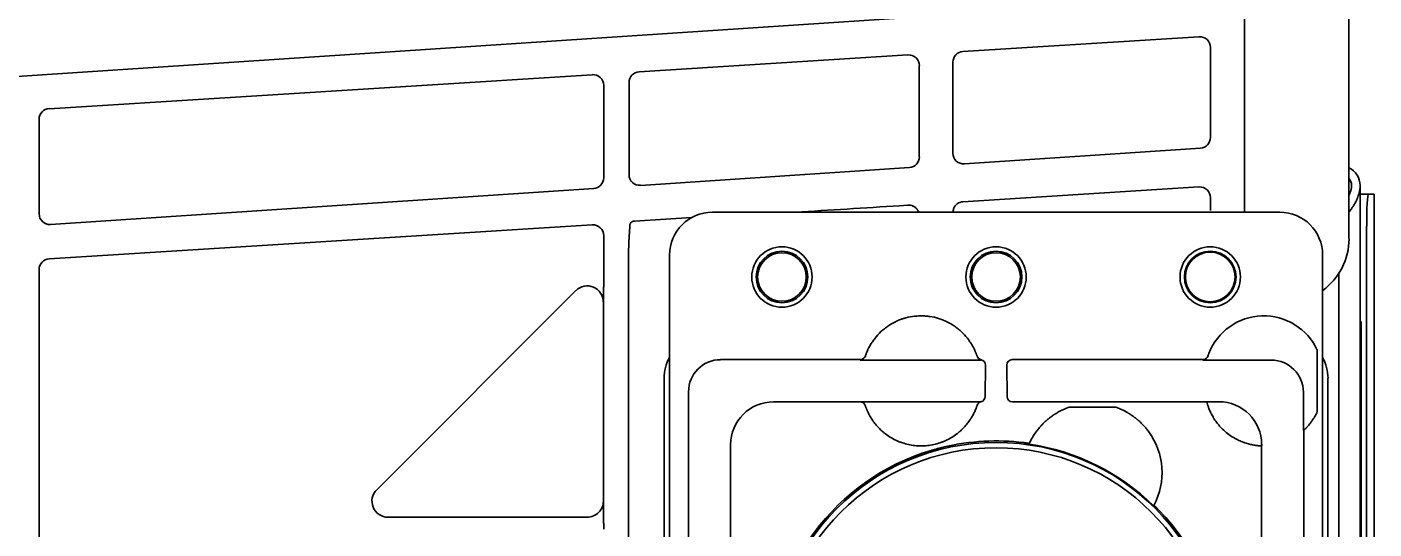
# Model space of a CAD drawing. Extents: x 6327 to 10269, y -393 to 3036.
# Drawn here: x 9053.6 to 9179.4, y 2867.6 to 2914.5 of the extents above; entities that cross this region are included whole.
import ezdxf

# ---------------------------------------------------------------- set-up
doc = ezdxf.new("R2010")
doc.units = 0
doc.header["$LTSCALE"] = 5
doc.layers.add('1', color=7, linetype='CONTINUOUS', true_color=0xffffff)

msp = doc.modelspace()

# ---------------------------------------------------------------- linework, layer by layer
at = {"layer": '1', "color": 7, "linetype": 'Continuous', "lineweight": 35}
for p, q in [((9177.03, 2894.76), (9177.03, 2956.7)), ((9167.26, 2948.23), (9167.26, 2897.23)), ((9135.97, 2915.43), (8903.3, 2900)), ((9140.98, 2912.24), (9163.02, 2913.61)), ((9110.72, 2910.35), (9135.84, 2911.92)), ((9164.09, 2912.62), (9164.09, 2904.21)), ((9136.9, 2910.92), (9136.9, 2902.4)), ((9140.04, 2902.74), (9140.04, 2911.24)), ((9055.62, 2906.9), (9106.36, 2910.07)), ((9107.42, 2909.07), (9107.42, 2900.45)), ((9109.79, 2900.74), (9109.79, 2909.35)), ((9054.69, 2897.08), (9054.69, 2905.91)), ((9163.15, 2903.21), (9141.11, 2901.75)), ((9135.97, 2901.41), (9110.85, 2899.74)), ((9106.49, 2899.45), (9055.75, 2896.09)), ((9140.98, 2898.21), (9163.02, 2899.59)), ((9178.07, 2899.73), (9178.07, 2264.33)), ((9178.07, 2898.93), (9178.84, 2898.93)), ((9179.37, 2898.93), (9178.84, 2898.93)), ((9179.37, 2898.93), (9179.37, 2898.93)), ((9179.37, 2249.53), (9179.37, 2898.93)), ((9135.84, 2897.89), (9135.06, 2897.84)), ((9164.09, 2898.59), (9164.09, 2897.38)), ((9115.66, 2896.74), (9110.29, 2896.4)), ((9170.57, 2897.23), (9117.57, 2897.23)), ((9055.62, 2892.87), (9106.36, 2896.04)), ((9178.68, 2895.93), (9178.68, 2252.53)), ((9107.42, 2895.05), (9107.42, 2891.66)), ((9177.03, 2894.76), (9177.03, 2894.76)), ((9109.75, 2893.48), (9109.75, 2842.68)), ((9113.57, 2893.23), (9113.57, 2816.23)), ((9174.57, 2816.23), (9174.57, 2893.23)), ((9054.69, 2866.4), (9054.69, 2891.88)), ((9176.07, 2891.5), (9176.07, 2855.73)), ((9104.83, 2889.91), (9086.23, 2871.31)), ((9107.39, 2888.85), (9107.39, 2870.25)), ((9178.11, 2786.03), (9178.11, 2887.03)), ((9178.16, 2887.03), (9178.16, 2786.03)), ((9131.86, 2883.8), (9131.85, 2883.79)), ((9163.86, 2883.81), (9163.86, 2883.82)), ((9163.86, 2883.8), (9163.86, 2883.8)), ((9174.07, 2884.34), (9174.07, 2878.61)), ((9131.39, 2883.46), (9118.34, 2883.46)), ((9142.55, 2883.42), (9131.37, 2883.42)), ((9143.05, 2880.02), (9143.07, 2882.96)), ((9145.08, 2882.96), (9145.09, 2880.02)), ((9163.39, 2883.46), (9145.58, 2883.46)), ((9169.77, 2883.42), (9163.37, 2883.42)), ((9113.07, 2881.73), (9113.07, 2827.73)), ((9175.07, 2857.68), (9175.07, 2881.73)), ((9115.34, 2880.46), (9115.34, 2856.23)), ((9172.77, 2876.83), (9172.77, 2880.42)), ((9123.28, 2879.52), (9131.38, 2879.52)), ((9131.37, 2879.53), (9142.62, 2879.53)), ((9131.85, 2879.18), (9131.85, 2879.18)), ((9145.59, 2879.52), (9150.29, 2879.52)), ((9150.29, 2879.52), (9150.38, 2879.52)), ((9150.88, 2879.52), (9150.38, 2879.52)), ((9150.88, 2879.52), (9155.26, 2879.52)), ((9155.26, 2879.02), (9150.88, 2879.02)), ((9155.26, 2879.52), (9155.76, 2879.52)), ((9155.76, 2879.52), (9155.86, 2879.52)), ((9155.86, 2879.52), (9163.75, 2879.52)), ((9163.75, 2879.52), (9163.75, 2879.53)), ((9163.75, 2879.53), (9164.88, 2879.53)), ((9172.77, 2876.83), (9172.81, 2876.86)), ((9172.81, 2856.23), (9172.81, 2876.86)), ((9119.28, 2856.25), (9119.28, 2875.52)), ((9168.88, 2875.4), (9168.87, 2875.4)), ((9168.87, 2875.4), (9168.87, 2856.25)), ((9168.88, 2875.53), (9168.88, 2875.4)), ((9087.29, 2868.75), (9105.89, 2868.75))]:
    msp.add_line(p, q, dxfattribs=at)
for centre, radius in [((9124.07, 2891.18), 2.82), ((9144.07, 2891.18), 2.82), ((9164.07, 2891.18), 2.82), ((9124.07, 2891.18), 2.41), ((9124.07, 2891.18), 2.27), ((9144.07, 2891.18), 2.41), ((9144.07, 2891.18), 2.27), ((9164.07, 2891.18), 2.41), ((9164.07, 2891.18), 2.32), ((9144.07, 2854.73), 21), ((9144.07, 2854.73), 20.5)]:
    msp.add_circle(centre, radius, dxfattribs=at)
for centre, radius, start, end in [((9176.27, 2899.73), 1.8, 0, 65.0348), ((9176.27, 2899.73), 1, 0, 40.5648), ((9169.07, 2882.05), 5.5, 24.62, 158.893), ((9169.07, 2880.9), 5.5, 324.6688, 335.38), ((9153.07, 2872.9), 6.5, 143.9482, 155.259), ((9153.07, 2872.9), 6.5, 332.0497, 36.0518), ((9169.07, 2880.9), 5.5, 225.4856, 238.474), ((9144.07, 2854.73), 21.14, 82.9694, 103.2494), ((9144.07, 2854.73), 21.07, 45.6979, 81.6108), ((9144.07, 2854.73), 21.14, 106.698, 253.3023), ((9144.07, 2854.73), 21.14, 315.6607, 44.3393)]:
    msp.add_arc(centre, radius, start, end, dxfattribs=at)
for centre, major_axis, ratio, start_param, end_param in [((9163.09, 2912.62), (0.478, -0.879), 0.998825, 1.073094, 2.707194), ((9135.91, 2910.92), (0.478, -0.879), 0.998825, 1.073094, 2.707194), ((9141.04, 2911.24), (0.746, -0.667), 0.998687, 2.36424, 3.869903), ((9110.79, 2909.35), (0.746, -0.667), 0.998687, 2.36424, 3.869903), ((9106.42, 2909.08), (0.478, -0.879), 0.998825, 1.073094, 2.707194), ((9055.69, 2905.91), (0.746, -0.667), 0.998687, 2.36424, 3.869903), ((9163.09, 2904.21), (-0.477, -0.88), 0.998873, 0.561686, 2.067348), ((9141.04, 2902.74), (-0.739, -0.675), 0.998632, 5.543936, 7.178035), ((9135.91, 2902.4), (-0.477, -0.88), 0.998873, 0.561686, 2.067348), ((9106.42, 2900.45), (-0.477, -0.88), 0.998873, 0.561686, 2.067348), ((9110.79, 2900.74), (-0.739, -0.675), 0.998632, 5.543936, 7.178035), ((9163.09, 2898.59), (0.478, -0.879), 0.998825, 1.073094, 2.707194), ((9178.84, 2895.93), (0, 3), 0.052336, 0, 1.570796), ((9137.83, 2897.83), (-52.87, -3.29), 0.003362, 4.764613, 4.951201), ((9135.91, 2896.89), (0.478, -0.879), 0.998825, 2.226066, 2.707194), ((9141.04, 2897.21), (0.746, -0.667), 0.998687, 2.36424, 3.498618), ((9055.69, 2897.08), (-0.739, -0.675), 0.998632, 5.543936, 7.178035), ((9117.57, 2893.23), (2.83, -2.83), 0.999695, 2.356347, 3.926839), ((9117.57, 2893.23), (2.83, -2.83), 0.999695, 2.356347, 3.926839), ((9170.57, 2893.23), (-2.83, -2.83), 0.999695, 2.356347, 3.926839), ((9106.42, 2895.05), (0.478, -0.879), 0.998825, 1.073094, 2.707194), ((9171.03, 2894.77), (4.25, -4.25), 0.997946, 6.128634, 7.067214), ((9055.69, 2891.88), (0.746, -0.667), 0.998687, 2.36424, 3.869903), ((9105.89, 2888.85), (0.18, -1.49), 0.996422, 1.44783, 3.803739), ((9131.39, 2883.96), (-0.474, 0.158), 0.999831, 1.892032, 3.138921), ((9163.39, 2883.96), (-0.474, 0.159), 0.999831, 1.894839, 3.141593), ((9169.07, 2882.05), (1.75, 5.21), 0.99983, 1.569957, 1.576869), ((9117.07, 2881.73), (-2.83, 2.83), 0.999695, 0.279915, 0.785246), ((9118.34, 2880.46), (-2.12, 2.12), 0.999543, 5.497939, 7.068431), ((9142.77, 2883.94), (0.477, 0.15), 0.999767, 3.157291, 4.205088), ((9142.55, 2882.92), (0.224, 0.447), 0.99981, 0.22534, 0.463541), ((9142.57, 2882.96), (0.224, 0.448), 0.999239, 5.176082, 6.544021), ((9145.58, 2882.96), (-0.224, 0.448), 0.999239, 5.819644, 7.390288), ((9169.77, 2880.42), (2.12, 2.12), 0.999695, 5.497939, 7.068431), ((9171.07, 2881.73), (2.83, 2.83), 0.999695, 5.497939, 6.003271), ((9123.28, 2875.52), (2.83, 2.83), 0.999924, 0.78555, 2.356042), ((9131.38, 2879.02), (-0.475, -0.156), 0.999831, 3.142574, 4.3946), ((9142.78, 2879.05), (-0.476, 0.155), 0.999754, 5.263357, 6.293203), ((9142.55, 2880.02), (-0.447, -0.224), 0.99981, 1.330368, 2.677899), ((9145.59, 2880.02), (0.447, -0.224), 0.99981, 3.605286, 5.17593), ((9164.87, 2875.53), (-2.83, -2.83), 0.999695, 2.356347, 3.926839), ((13843.25, 2069.68), (-4696.56, 804.42), 0.03512, 6.273761, 6.274076), ((9087.29, 2870.25), (-1.45, -0.43), 0.99372, 5.207818, 7.562191), ((9105.89, 2870.25), (-0.21, -1.49), 0.998677, 0.137579, 1.708707), ((5671.45, 6116.55), (-3486.44, 3247.99), 0.03512, 3.150702, 3.151017)]:
    msp.add_ellipse(centre, major_axis=major_axis, ratio=ratio, start_param=start_param, end_param=end_param, dxfattribs=at)
for points, knots in [([(9177.27, 2899.73), (9177.27, 2899.64), (9177.27, 2899.56), (9177.25, 2899.46), (9177.25, 2899.44), (9177.24, 2899.39), (9177.23, 2899.37), (9177.22, 2899.31), (9177.21, 2899.27), (9177.17, 2899.14), (9177.14, 2899.06), (9177.09, 2898.94), (9177.07, 2898.9), (9177.05, 2898.86)], [0, 0, 0, 0, 0.287812, 0.287812, 0.359765, 0.359765, 0.431718, 0.431718, 0.575624, 0.575624, 0.863436, 0.863436, 1, 1, 1, 1]), ([(9178.07, 2899.73), (9178.07, 2899.69), (9178.07, 2899.65), (9178.07, 2899.58), (9178.06, 2899.47), (9178.05, 2899.36), (9178.02, 2899.15), (9177.98, 2899.01), (9177.91, 2898.79), (9177.89, 2898.72), (9177.85, 2898.61), (9177.83, 2898.57), (9177.8, 2898.5), (9177.79, 2898.47), (9177.7, 2898.28), (9177.63, 2898.14), (9177.46, 2897.85), (9177.37, 2897.7), (9177.2, 2897.46), (9177.13, 2897.36), (9177.06, 2897.26)], [0, 0, 0, 0, 0.043903, 0.043903, 0.087806, 0.175612, 0.175612, 0.351224, 0.351224, 0.439029, 0.439029, 0.482932, 0.482932, 0.526835, 0.526835, 0.702447, 0.702447, 0.878059, 0.878059, 1, 1, 1, 1]), ([(9136.85, 2897.23), (9136.84, 2897.23), (9136.84, 2897.24), (9136.83, 2897.26), (9136.82, 2897.28), (9136.79, 2897.35), (9136.77, 2897.39), (9136.73, 2897.45), (9136.72, 2897.47), (9136.7, 2897.5), (9136.69, 2897.51), (9136.67, 2897.53), (9136.63, 2897.58), (9136.59, 2897.62), (9136.52, 2897.68), (9136.48, 2897.71), (9136.4, 2897.76), (9136.35, 2897.78), (9136.31, 2897.8)], [0, 0, 0, 0, 0.016894, 0.016894, 0.106267, 0.106267, 0.285014, 0.285014, 0.374387, 0.374387, 0.419074, 0.419074, 0.46376, 0.642507, 0.642507, 0.821253, 0.821253, 1, 1, 1, 1]), ([(9109.87, 2896.04), (9109.87, 2896.05), (9109.87, 2896.06), (9109.87, 2896.09), (9109.88, 2896.1), (9109.89, 2896.14), (9109.9, 2896.16), (9109.92, 2896.2), (9109.92, 2896.21), (9109.94, 2896.23), (9109.95, 2896.25), (9109.97, 2896.27), (9109.99, 2896.29), (9110, 2896.3), (9110.03, 2896.32), (9110.05, 2896.33), (9110.09, 2896.35), (9110.1, 2896.36), (9110.12, 2896.37), (9110.13, 2896.37), (9110.17, 2896.38), (9110.19, 2896.39), (9110.23, 2896.4), (9110.24, 2896.4), (9110.27, 2896.4), (9110.28, 2896.4), (9110.29, 2896.4)], [0, 0, 0, 0, 0.0625, 0.0625, 0.125, 0.125, 0.25, 0.25, 0.3125, 0.3125, 0.375, 0.4375, 0.4375, 0.5, 0.5, 0.625, 0.625, 0.6875, 0.6875, 0.75, 0.75, 0.875, 0.875, 0.9375, 0.9375, 1, 1, 1, 1]), ([(9140.04, 2897.23), (9140.04, 2897.28), (9140.06, 2897.4), (9140.09, 2897.52), (9140.11, 2897.57)], [0.0402015, 0.0402015, 0.0402015, 0.0402015, 0.5, 1, 1, 1, 1]), ([(9109.75, 2893.48), (9109.75, 2893.69), (9109.75, 2893.9), (9109.77, 2894.33), (9109.78, 2894.54), (9109.8, 2894.97), (9109.82, 2895.18), (9109.84, 2895.61), (9109.86, 2895.82), (9109.87, 2896.04)], [0, 0, 0, 0, 0.25, 0.25, 0.5, 0.5, 0.75, 0.75, 1, 1, 1, 1]), ([(9107.42, 2891.66), (9107.42, 2891.62), (9107.42, 2891.58), (9107.42, 2891.51), (9107.42, 2891.47), (9107.42, 2891.36), (9107.42, 2891.29), (9107.42, 2891.14), (9107.42, 2891.07), (9107.42, 2890.96), (9107.42, 2890.93), (9107.42, 2890.86), (9107.42, 2890.82), (9107.42, 2890.65), (9107.42, 2890.52), (9107.42, 2890.32), (9107.42, 2890.26), (9107.41, 2890.17), (9107.41, 2890.14), (9107.41, 2890.08), (9107.41, 2890.05), (9107.41, 2889.91), (9107.41, 2889.8), (9107.41, 2889.59), (9107.4, 2889.49), (9107.4, 2889.3), (9107.4, 2889.21), (9107.39, 2889.07), (9107.39, 2889), (9107.39, 2888.92), (9107.39, 2888.89), (9107.39, 2888.87), (9107.39, 2888.86), (9107.39, 2888.85), (9107.39, 2888.85), (9107.39, 2888.85)], [0, 0, 0, 0, 0.03125, 0.03125, 0.0625, 0.0625, 0.125, 0.125, 0.1875, 0.1875, 0.21875, 0.21875, 0.25, 0.25, 0.375, 0.375, 0.4375, 0.4375, 0.46875, 0.46875, 0.5, 0.5, 0.625, 0.625, 0.75, 0.75, 0.875, 0.875, 0.9375, 0.96875, 0.984375, 0.992188, 0.996094, 0.996094, 1, 1, 1, 1]), ([(9142.21, 2884.03), (9142.11, 2884.29), (9141.99, 2884.54), (9141.83, 2884.81), (9141.82, 2884.84), (9141.78, 2884.9), (9141.76, 2884.93), (9141.71, 2885.02), (9141.67, 2885.08), (9141.55, 2885.25), (9141.47, 2885.36), (9141.22, 2885.68), (9141.03, 2885.88), (9140.78, 2886.12), (9140.7, 2886.19), (9140.62, 2886.25), (9140.57, 2886.3), (9140.54, 2886.32), (9140.41, 2886.43), (9140.3, 2886.51), (9139.96, 2886.75), (9139.72, 2886.88), (9139.35, 2887.06), (9139.22, 2887.12), (9139.06, 2887.18), (9139.03, 2887.19), (9138.96, 2887.22), (9138.93, 2887.23), (9138.83, 2887.26), (9138.77, 2887.29), (9138.44, 2887.39), (9138.17, 2887.45), (9137.76, 2887.51), (9137.63, 2887.53), (9137.42, 2887.54), (9137.32, 2887.55), (9137.21, 2887.55), (9137.14, 2887.55), (9137.11, 2887.55), (9136.8, 2887.55), (9136.52, 2887.53), (9135.98, 2887.45), (9135.71, 2887.39), (9135.42, 2887.3), (9135.38, 2887.29), (9135.32, 2887.27), (9135.28, 2887.25), (9135.19, 2887.22), (9135.12, 2887.2), (9134.93, 2887.12), (9134.8, 2887.06), (9134.43, 2886.89), (9134.19, 2886.75), (9133.91, 2886.55), (9133.83, 2886.49), (9133.74, 2886.43), (9133.69, 2886.39), (9133.66, 2886.37), (9133.53, 2886.26), (9133.42, 2886.17), (9133.12, 2885.89), (9132.93, 2885.68), (9132.68, 2885.36), (9132.6, 2885.25), (9132.5, 2885.11), (9132.48, 2885.08), (9132.44, 2885.02), (9132.42, 2884.99), (9132.37, 2884.9), (9132.33, 2884.84), (9132.16, 2884.54), (9132.04, 2884.29), (9131.94, 2884.03)], [0, 0, 0, 0, 0.0625, 0.0625, 0.070313, 0.070313, 0.078125, 0.078125, 0.09375, 0.09375, 0.125, 0.125, 0.1875, 0.1875, 0.203125, 0.210937, 0.210937, 0.21875, 0.21875, 0.25, 0.25, 0.3125, 0.3125, 0.34375, 0.34375, 0.351562, 0.351562, 0.359375, 0.359375, 0.375, 0.375, 0.4375, 0.4375, 0.46875, 0.46875, 0.484375, 0.492187, 0.492187, 0.5, 0.5, 0.5625, 0.5625, 0.625, 0.625, 0.632812, 0.632812, 0.640625, 0.640625, 0.65625, 0.65625, 0.6875, 0.6875, 0.75, 0.75, 0.765625, 0.773438, 0.773438, 0.78125, 0.78125, 0.8125, 0.8125, 0.875, 0.875, 0.90625, 0.90625, 0.914063, 0.914063, 0.921875, 0.921875, 0.9375, 0.9375, 1, 1, 1, 1]), ([(9131.94, 2884.03), (9131.94, 2884.02), (9131.93, 2884), (9131.92, 2883.98), (9131.92, 2883.97), (9131.91, 2883.96), (9131.91, 2883.95), (9131.9, 2883.93), (9131.9, 2883.92), (9131.89, 2883.9), (9131.89, 2883.89), (9131.89, 2883.88), (9131.88, 2883.88), (9131.88, 2883.86), (9131.88, 2883.85), (9131.87, 2883.84), (9131.87, 2883.83), (9131.86, 2883.82), (9131.86, 2883.82), (9131.86, 2883.81), (9131.86, 2883.81), (9131.86, 2883.81), (9131.86, 2883.8), (9131.86, 2883.8)], [0, 0, 0, 0, 0.125, 0.125, 0.1875, 0.1875, 0.25, 0.25, 0.375, 0.375, 0.4375, 0.4375, 0.5, 0.5, 0.625, 0.625, 0.75, 0.75, 0.8125, 0.8125, 0.875, 0.875, 1, 1, 1, 1]), ([(9142.29, 2883.79), (9142.29, 2883.79), (9142.29, 2883.79), (9142.29, 2883.79), (9142.29, 2883.79), (9142.29, 2883.8), (9142.29, 2883.8), (9142.28, 2883.81), (9142.28, 2883.82), (9142.28, 2883.83), (9142.28, 2883.84), (9142.27, 2883.85), (9142.27, 2883.85), (9142.26, 2883.87), (9142.26, 2883.88), (9142.25, 2883.91), (9142.25, 2883.92), (9142.24, 2883.95), (9142.23, 2883.95), (9142.23, 2883.97), (9142.23, 2883.98), (9142.22, 2884), (9142.21, 2884.01), (9142.21, 2884.03)], [0, 0, 0, 0, 0.125, 0.125, 0.1875, 0.1875, 0.25, 0.25, 0.375, 0.375, 0.4375, 0.4375, 0.5, 0.5, 0.625, 0.625, 0.75, 0.75, 0.8125, 0.8125, 0.875, 0.875, 1, 1, 1, 1]), ([(9163.94, 2884.03), (9163.94, 2884.03), (9163.94, 2884.02), (9163.93, 2884), (9163.93, 2884), (9163.92, 2883.97), (9163.91, 2883.96), (9163.9, 2883.93), (9163.9, 2883.92), (9163.89, 2883.9), (9163.89, 2883.89), (9163.89, 2883.88), (9163.88, 2883.88), (9163.88, 2883.86), (9163.88, 2883.85), (9163.87, 2883.84), (9163.87, 2883.83), (9163.86, 2883.82), (9163.86, 2883.81), (9163.86, 2883.81), (9163.86, 2883.81), (9163.86, 2883.8), (9163.86, 2883.8), (9163.86, 2883.8)], [0, 0, 0, 0, 0.0625, 0.0625, 0.125, 0.125, 0.25, 0.25, 0.375, 0.375, 0.4375, 0.4375, 0.5, 0.5, 0.625, 0.625, 0.75, 0.75, 0.875, 0.875, 0.9375, 0.9375, 1, 1, 1, 1]), ([(9131.37, 2879.53), (9131.4, 2879.53), (9131.45, 2879.52), (9131.5, 2879.51), (9131.54, 2879.5), (9131.55, 2879.5), (9131.58, 2879.49), (9131.59, 2879.48), (9131.62, 2879.46), (9131.64, 2879.45), (9131.68, 2879.43), (9131.69, 2879.42), (9131.71, 2879.4), (9131.72, 2879.39), (9131.74, 2879.36), (9131.76, 2879.34), (9131.79, 2879.3), (9131.81, 2879.28), (9131.83, 2879.23), (9131.84, 2879.21), (9131.85, 2879.18)], [0, 0, 0, 0, 0.125, 0.25, 0.25, 0.3125, 0.3125, 0.375, 0.375, 0.5, 0.5, 0.5625, 0.5625, 0.625, 0.625, 0.75, 0.75, 0.875, 0.875, 1, 1, 1, 1]), ([(9131.38, 2879.52), (9131.37, 2879.52), (9131.37, 2879.52), (9131.37, 2879.53), (9131.37, 2879.53), (9131.37, 2879.53)], [0, 0, 0, 0, 0.499999, 0.499999, 1, 1, 1, 1]), ([(9131.85, 2879.18), (9131.85, 2879.17), (9131.85, 2879.17), (9131.86, 2879.14), (9131.87, 2879.1), (9131.88, 2879.08), (9131.88, 2879.07), (9131.89, 2879.06), (9131.89, 2879.06), (9131.9, 2879.04), (9131.9, 2879.03), (9131.91, 2878.99), (9131.94, 2878.93), (9131.96, 2878.87), (9131.98, 2878.81), (9131.99, 2878.8), (9132.01, 2878.76), (9132.02, 2878.74), (9132.04, 2878.68), (9132.06, 2878.63), (9132.12, 2878.5), (9132.17, 2878.4), (9132.24, 2878.27), (9132.25, 2878.25), (9132.28, 2878.2), (9132.3, 2878.17), (9132.34, 2878.09), (9132.38, 2878.04), (9132.44, 2877.93), (9132.48, 2877.88), (9132.53, 2877.79), (9132.55, 2877.77), (9132.59, 2877.71), (9132.61, 2877.69), (9132.71, 2877.55), (9132.79, 2877.45), (9132.88, 2877.34)], [0, 0, 0, 0, 0.0625, 0.125, 0.1875, 0.1875, 0.203125, 0.203125, 0.21875, 0.21875, 0.25, 0.25, 0.3125, 0.375, 0.375, 0.40625, 0.40625, 0.4375, 0.4375, 0.5, 0.5, 0.625, 0.625, 0.65625, 0.65625, 0.6875, 0.6875, 0.75, 0.75, 0.8125, 0.8125, 0.84375, 0.84375, 0.875, 0.875, 1, 1, 1, 1]), ([(9142.11, 2878.7), (9142.14, 2878.77), (9142.17, 2878.84), (9142.21, 2878.94), (9142.22, 2878.96), (9142.24, 2879), (9142.24, 2879.02), (9142.25, 2879.04), (9142.25, 2879.05), (9142.27, 2879.11), (9142.28, 2879.14), (9142.3, 2879.18), (9142.3, 2879.18), (9142.3, 2879.19), (9142.3, 2879.2), (9142.3, 2879.2), (9142.3, 2879.2), (9142.3, 2879.2)], [0, 0, 0, 0, 0.25, 0.25, 0.375, 0.375, 0.4375, 0.4375, 0.5, 0.5, 0.75, 0.75, 0.875, 0.875, 0.9375, 0.9375, 1, 1, 1, 1]), ([(9164.87, 2877.36), (9164.76, 2877.48), (9164.67, 2877.6), (9164.54, 2877.79), (9164.49, 2877.85), (9164.43, 2877.95), (9164.4, 2877.99), (9164.37, 2878.04), (9164.35, 2878.07), (9164.35, 2878.09), (9164.26, 2878.23), (9164.19, 2878.36), (9164.11, 2878.53), (9164.08, 2878.59), (9164.04, 2878.68), (9164.02, 2878.72), (9164.01, 2878.76), (9163.99, 2878.79), (9163.99, 2878.8), (9163.94, 2878.92), (9163.9, 2879.02), (9163.86, 2879.15), (9163.85, 2879.19), (9163.83, 2879.23), (9163.83, 2879.24), (9163.82, 2879.26), (9163.82, 2879.27), (9163.81, 2879.29), (9163.81, 2879.31), (9163.79, 2879.35), (9163.78, 2879.41), (9163.77, 2879.45), (9163.76, 2879.47), (9163.76, 2879.48), (9163.76, 2879.49), (9163.75, 2879.5), (9163.75, 2879.51), (9163.75, 2879.52), (9163.75, 2879.52)], [0, 0, 0, 0, 0.125, 0.125, 0.1875, 0.1875, 0.21875, 0.234375, 0.234375, 0.25, 0.25, 0.375, 0.375, 0.4375, 0.4375, 0.46875, 0.484375, 0.484375, 0.5, 0.5, 0.625, 0.625, 0.6875, 0.6875, 0.703125, 0.703125, 0.71875, 0.71875, 0.75, 0.75, 0.8125, 0.875, 0.875, 0.90625, 0.90625, 0.9375, 0.9375, 1, 1, 1, 1]), ([(9141.26, 2877.34), (9141.36, 2877.46), (9141.45, 2877.57), (9141.58, 2877.75), (9141.62, 2877.81), (9141.67, 2877.88), (9141.68, 2877.9), (9141.7, 2877.93), (9141.71, 2877.94), (9141.74, 2877.99), (9141.76, 2878.02), (9141.85, 2878.17), (9141.91, 2878.28), (9141.98, 2878.42), (9141.99, 2878.44), (9142.02, 2878.5), (9142.03, 2878.52), (9142.07, 2878.6), (9142.09, 2878.65), (9142.11, 2878.7)], [0, 0, 0, 0, 0.25, 0.25, 0.375, 0.375, 0.40625, 0.40625, 0.4375, 0.4375, 0.5, 0.5, 0.75, 0.75, 0.8125, 0.8125, 0.875, 0.875, 1, 1, 1, 1]), ([(9149.81, 2878.52), (9149.79, 2878.51), (9149.76, 2878.49), (9149.7, 2878.45), (9149.66, 2878.43), (9149.61, 2878.4), (9149.59, 2878.39), (9149.55, 2878.36), (9149.53, 2878.35), (9149.47, 2878.31), (9149.43, 2878.29), (9149.35, 2878.23), (9149.31, 2878.2), (9149.22, 2878.14), (9149.18, 2878.1), (9149.04, 2878), (9148.96, 2877.93), (9148.78, 2877.78), (9148.69, 2877.7), (9148.55, 2877.57), (9148.51, 2877.53), (9148.44, 2877.46), (9148.42, 2877.43), (9148.37, 2877.39), (9148.35, 2877.36), (9148.3, 2877.32), (9148.28, 2877.29), (9148.24, 2877.24), (9148.17, 2877.17), (9148.11, 2877.09), (9147.98, 2876.94), (9147.9, 2876.83), (9147.82, 2876.73)], [0, 0, 0, 0, 0.0625, 0.0625, 0.125, 0.125, 0.15625, 0.15625, 0.1875, 0.1875, 0.25, 0.25, 0.3125, 0.3125, 0.375, 0.375, 0.5, 0.5, 0.625, 0.625, 0.6875, 0.6875, 0.71875, 0.71875, 0.75, 0.75, 0.78125, 0.78125, 0.8125, 0.875, 0.875, 1, 1, 1, 1]), ([(9158.33, 2876.73), (9158.25, 2876.83), (9158.17, 2876.94), (9158.06, 2877.07), (9158.04, 2877.1), (9157.99, 2877.15), (9157.97, 2877.17), (9157.91, 2877.25), (9157.86, 2877.29), (9157.73, 2877.43), (9157.64, 2877.52), (9157.51, 2877.65), (9157.46, 2877.69), (9157.39, 2877.76), (9157.37, 2877.78), (9157.33, 2877.82), (9157.3, 2877.83), (9157.19, 2877.93), (9157.1, 2878), (9156.97, 2878.1), (9156.93, 2878.14), (9156.84, 2878.2), (9156.8, 2878.23), (9156.73, 2878.27), (9156.71, 2878.28), (9156.67, 2878.31), (9156.65, 2878.32), (9156.59, 2878.36), (9156.56, 2878.39), (9156.5, 2878.42), (9156.48, 2878.43), (9156.45, 2878.45), (9156.43, 2878.46), (9156.39, 2878.49), (9156.36, 2878.51), (9156.33, 2878.52)], [0, 0, 0, 0, 0.125, 0.125, 0.15625, 0.15625, 0.1875, 0.1875, 0.25, 0.25, 0.375, 0.375, 0.4375, 0.4375, 0.46875, 0.46875, 0.5, 0.5, 0.625, 0.625, 0.6875, 0.6875, 0.75, 0.75, 0.78125, 0.78125, 0.8125, 0.8125, 0.875, 0.875, 0.90625, 0.90625, 0.9375, 0.9375, 1, 1, 1, 1]), ([(9173.56, 2877.72), (9173.52, 2877.67), (9173.49, 2877.62), (9173.41, 2877.52), (9173.37, 2877.47), (9173.3, 2877.38), (9173.26, 2877.33), (9173.2, 2877.27), (9173.18, 2877.24), (9173.14, 2877.2), (9173.12, 2877.18), (9173.09, 2877.14), (9173.07, 2877.12), (9173.04, 2877.09), (9173.03, 2877.08), (9173.01, 2877.06), (9173, 2877.05), (9172.96, 2877.01), (9172.93, 2876.98), (9172.9, 2876.95), (9172.89, 2876.94), (9172.88, 2876.93), (9172.87, 2876.92), (9172.85, 2876.91), (9172.84, 2876.9), (9172.83, 2876.89), (9172.83, 2876.88), (9172.82, 2876.88), (9172.82, 2876.87), (9172.81, 2876.87), (9172.81, 2876.86), (9172.81, 2876.86)], [0, 0, 0, 0, 0.125, 0.125, 0.25, 0.25, 0.375, 0.375, 0.4375, 0.4375, 0.5, 0.5, 0.5625, 0.5625, 0.59375, 0.59375, 0.625, 0.625, 0.75, 0.75, 0.78125, 0.78125, 0.8125, 0.8125, 0.875, 0.875, 0.90625, 0.90625, 0.9375, 0.9375, 1, 1, 1, 1]), ([(9132.88, 2877.34), (9133.01, 2877.19), (9133.15, 2877.05), (9133.36, 2876.84), (9133.44, 2876.77), (9133.55, 2876.68), (9133.59, 2876.64), (9133.67, 2876.58), (9133.71, 2876.55), (9133.91, 2876.4), (9134.07, 2876.29), (9134.41, 2876.09), (9134.58, 2875.99), (9134.85, 2875.87), (9134.94, 2875.83), (9135.08, 2875.77), (9135.13, 2875.76), (9135.22, 2875.72), (9135.27, 2875.71), (9135.51, 2875.63), (9135.7, 2875.57), (9136.08, 2875.49), (9136.28, 2875.46), (9136.57, 2875.42), (9136.67, 2875.42), (9136.82, 2875.41), (9136.87, 2875.41), (9136.97, 2875.4), (9137.02, 2875.4), (9137.27, 2875.4), (9137.47, 2875.41), (9137.86, 2875.46), (9138.06, 2875.49), (9138.44, 2875.57), (9138.64, 2875.63), (9138.87, 2875.71), (9138.92, 2875.72), (9139.01, 2875.76), (9139.15, 2875.81), (9139.29, 2875.87), (9139.56, 2875.99), (9139.73, 2876.09), (9140.07, 2876.29), (9140.24, 2876.4), (9140.44, 2876.55), (9140.48, 2876.58), (9140.55, 2876.64), (9140.67, 2876.74), (9140.78, 2876.84), (9141, 2877.05), (9141.14, 2877.19), (9141.26, 2877.34)], [0, 0, 0, 0, 0.0625, 0.0625, 0.09375, 0.09375, 0.109375, 0.109375, 0.125, 0.125, 0.1875, 0.1875, 0.25, 0.25, 0.28125, 0.28125, 0.296875, 0.296875, 0.3125, 0.3125, 0.375, 0.375, 0.4375, 0.4375, 0.46875, 0.46875, 0.484375, 0.484375, 0.5, 0.5, 0.5625, 0.5625, 0.625, 0.625, 0.6875, 0.6875, 0.703125, 0.703125, 0.71875, 0.75, 0.75, 0.8125, 0.8125, 0.875, 0.875, 0.890625, 0.890625, 0.90625, 0.9375, 0.9375, 1, 1, 1, 1]), ([(9139.23, 2875.3), (9139.12, 2875.28), (9139.02, 2875.25), (9138.82, 2875.2), (9138.61, 2875.15), (9138.41, 2875.09), (9138.2, 2875.03), (9138.1, 2875), (9138, 2874.97)], [0, 0, 0, 0, 0.25, 0.25, 0.5, 0.75, 0.75, 1, 1, 1, 1]), ([(9147.17, 2875.62), (9147.17, 2875.62), (9147.17, 2875.62), (9147.16, 2875.63), (9147.15, 2875.63), (9147.15, 2875.63), (9147.14, 2875.63), (9147.14, 2875.63), (9147.14, 2875.63), (9147.12, 2875.64), (9147.1, 2875.64), (9147.07, 2875.64), (9147.06, 2875.65), (9147.04, 2875.65), (9147.02, 2875.65), (9147, 2875.66), (9146.97, 2875.66), (9146.96, 2875.67), (9146.91, 2875.67), (9146.89, 2875.68), (9146.84, 2875.68), (9146.82, 2875.69), (9146.79, 2875.69), (9146.78, 2875.69), (9146.73, 2875.7), (9146.69, 2875.7), (9146.66, 2875.71)], [0, 0, 0, 0, 0.125, 0.125, 0.1875, 0.1875, 0.21875, 0.21875, 0.25, 0.25, 0.375, 0.375, 0.4375, 0.4375, 0.5, 0.5625, 0.5625, 0.625, 0.625, 0.75, 0.75, 0.8125, 0.8125, 0.875, 0.875, 1, 1, 1, 1]), ([(9167.93, 2875.52), (9167.8, 2875.55), (9167.67, 2875.58), (9167.45, 2875.64), (9167.38, 2875.67), (9167.27, 2875.7), (9167.23, 2875.72), (9167.16, 2875.74), (9167.12, 2875.76), (9166.93, 2875.83), (9166.78, 2875.9), (9166.6, 2875.99), (9166.56, 2876.01), (9166.49, 2876.05), (9166.45, 2876.07), (9166.34, 2876.13), (9166.27, 2876.17), (9166.2, 2876.21)], [0, 0, 0, 0, 0.25, 0.25, 0.375, 0.375, 0.4375, 0.4375, 0.5, 0.5, 0.75, 0.75, 0.8125, 0.8125, 0.875, 0.875, 1, 1, 1, 1]), ([(9168.87, 2875.4), (9168.86, 2875.4), (9168.86, 2875.4), (9168.83, 2875.4), (9168.82, 2875.41), (9168.77, 2875.41), (9168.75, 2875.41), (9168.71, 2875.41), (9168.7, 2875.41), (9168.68, 2875.41), (9168.66, 2875.42), (9168.63, 2875.42), (9168.57, 2875.42), (9168.53, 2875.43), (9168.43, 2875.44), (9168.37, 2875.44), (9168.3, 2875.45), (9168.29, 2875.46), (9168.26, 2875.46), (9168.21, 2875.47), (9168.17, 2875.47), (9168.07, 2875.49), (9168, 2875.5), (9167.93, 2875.52)], [0, 0, 0, 0, 0.125, 0.125, 0.25, 0.25, 0.375, 0.375, 0.40625, 0.40625, 0.4375, 0.5, 0.5, 0.625, 0.625, 0.75, 0.75, 0.78125, 0.78125, 0.8125, 0.875, 0.875, 1, 1, 1, 1]), ([(9107.39, 2870.25), (9107.39, 2870.24), (9107.39, 2870.23), (9107.39, 2870.21), (9107.39, 2870.17), (9107.39, 2870.09), (9107.4, 2869.93), (9107.4, 2869.79), (9107.4, 2869.6), (9107.4, 2869.48), (9107.4, 2869.35), (9107.41, 2869.3), (9107.41, 2869.27), (9107.41, 2869.19), (9107.41, 2869.14), (9107.41, 2868.98), (9107.41, 2868.87), (9107.41, 2868.64), (9107.41, 2868.52), (9107.41, 2868.37), (9107.41, 2868.34), (9107.41, 2868.28), (9107.41, 2868.25), (9107.42, 2868.15), (9107.42, 2868.09), (9107.42, 2867.9), (9107.42, 2867.77), (9107.42, 2867.64)], [0, 0, 0, 0, 0.015625, 0.015625, 0.03125, 0.0625, 0.125, 0.25, 0.25, 0.375, 0.40625, 0.40625, 0.4375, 0.4375, 0.5, 0.5, 0.625, 0.625, 0.75, 0.75, 0.78125, 0.78125, 0.8125, 0.8125, 0.875, 0.875, 1, 1, 1, 1]), ([(9159.19, 2869.5), (9159.17, 2869.52), (9159.15, 2869.55), (9159.11, 2869.58), (9159.1, 2869.59), (9159.08, 2869.62), (9159.07, 2869.63), (9159.03, 2869.66), (9159.01, 2869.68), (9158.98, 2869.71), (9158.97, 2869.72), (9158.96, 2869.73), (9158.95, 2869.74), (9158.94, 2869.75), (9158.94, 2869.75), (9158.91, 2869.77), (9158.9, 2869.79), (9158.88, 2869.8), (9158.88, 2869.8), (9158.87, 2869.81), (9158.87, 2869.81), (9158.86, 2869.82), (9158.85, 2869.83), (9158.84, 2869.84), (9158.83, 2869.85), (9158.82, 2869.85), (9158.82, 2869.85), (9158.82, 2869.85), (9158.81, 2869.85), (9158.81, 2869.85)], [0, 0, 0, 0, 0.125, 0.125, 0.1875, 0.1875, 0.25, 0.25, 0.375, 0.375, 0.4375, 0.4375, 0.46875, 0.46875, 0.5, 0.5, 0.625, 0.625, 0.65625, 0.65625, 0.6875, 0.6875, 0.75, 0.75, 0.875, 0.875, 0.9375, 0.9375, 1, 1, 1, 1])]:
    msp.add_open_spline(points, degree=3, knots=knots, dxfattribs=at)
for points, degree in [([(9142.18, 2884.09), (9142.21, 2884.03)], 1), ([(9131.85, 2883.77), (9131.85, 2883.79)], 1), ([(9131.85, 2879.18), (9131.85, 2879.18)], 1), ([(9142.3, 2879.2), (9142.3, 2879.2), (9142.31, 2879.21), (9142.31, 2879.21)], 3), ([(9150.46, 2878.85), (9150.11, 2878.7), (9149.9, 2878.57), (9149.81, 2878.52)], 3), ([(9150.38, 2879.52), (9150.35, 2879.52), (9150.32, 2879.52), (9150.29, 2879.52)], 3), ([(9150.88, 2879.02), (9150.46, 2878.85)], 1), ([(9155.69, 2878.85), (9155.26, 2879.02)], 1), ([(9156.33, 2878.52), (9156.25, 2878.57), (9156.04, 2878.69), (9155.69, 2878.85)], 3), ([(9155.76, 2879.52), (9155.79, 2879.52), (9155.83, 2879.52), (9155.86, 2879.52)], 3), ([(9165.22, 2876.98), (9165.09, 2877.1), (9164.98, 2877.23), (9164.87, 2877.36)], 3)]:
    msp.add_open_spline(points, degree=degree, dxfattribs=at)

doc.saveas('drawing.dxf')
